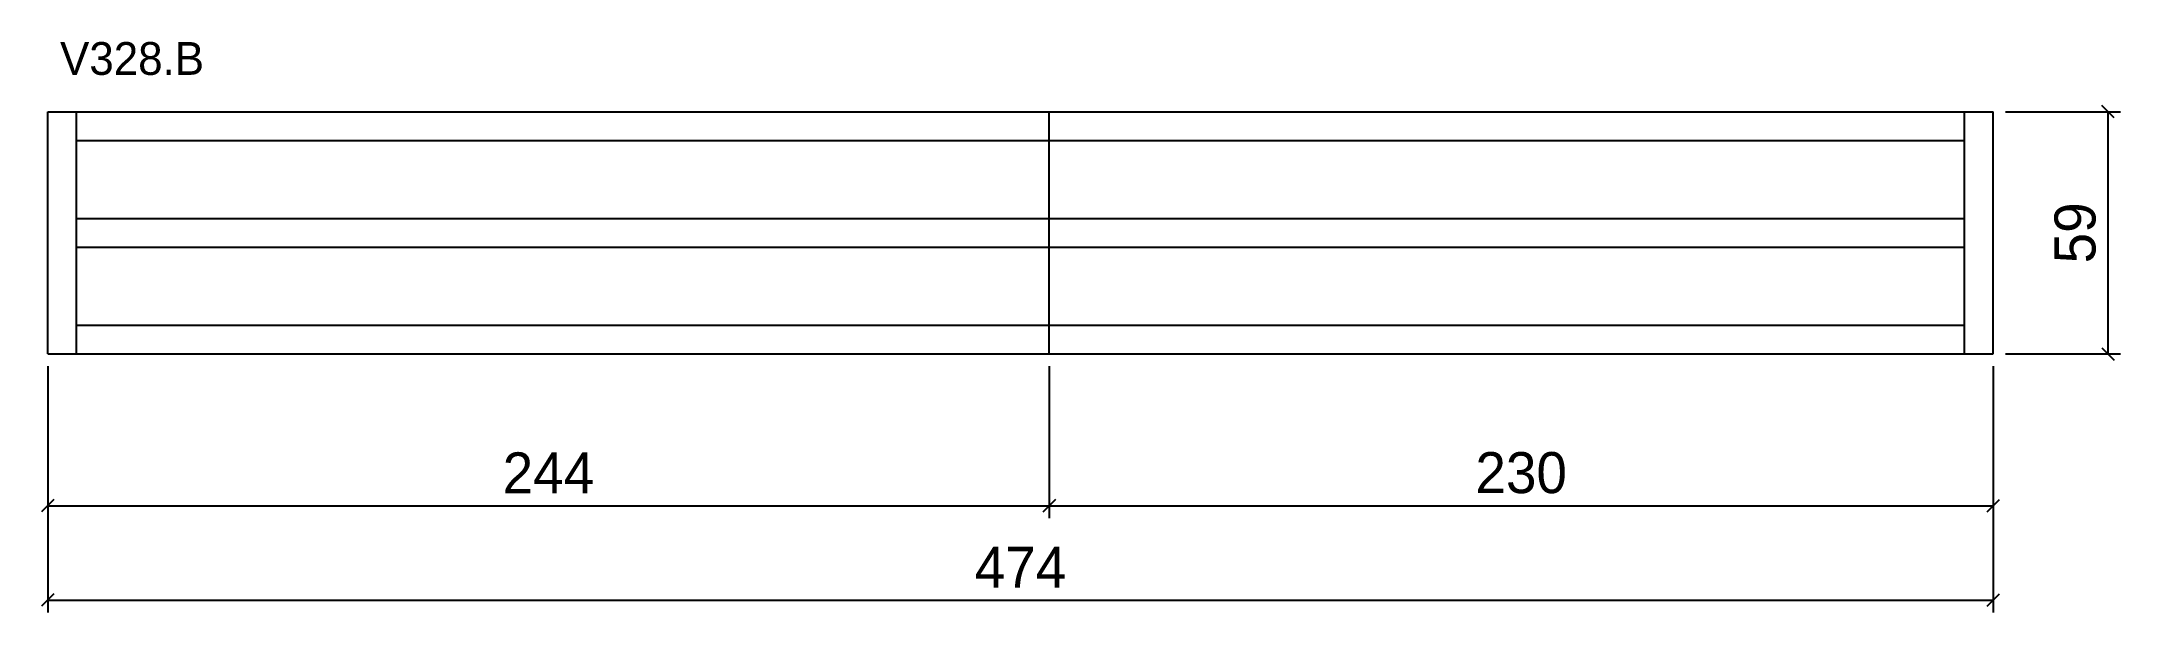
# Model space of a CAD drawing. Extents: x -2 to 505, y -272 to -133.
import ezdxf

# ---------------------------------------------------------------- set-up
doc = ezdxf.new("R2010")
doc.units = 0
for name, color, linetype in [('COTA', 241, 'Continuous'), ('NOMENCLATURA', 7, 'Continuous'), ('Painéis', 200, 'Continuous'), ('SARR_2.2x7', 40, 'Continuous')]:
    doc.layers.add(name, color=color, linetype=linetype)
doc.dimstyles.new('PAINEL', dxfattribs={"dimtxt": 10, "dimasz": 3, "dimexe": 3, "dimexo": 3, "dimgap": 3, "dimtad": 1, "dimblk": 'OBLIQUE', "dimblk1": 'OBLIQUE', "dimcen": 2.5, "dimclrd": 4, "dimclre": 4, "dimclrt": 240, "dimazin": 3, "dimtfac": 1, "dimtmove": 0, "dimatfit": 3})

# ---------------------------------------------------------------- blocks, each defined once
blk = doc.blocks.new('_OBLIQUE')
at = {"color": 0, "linetype": 'BYBLOCK'}
blk.add_line((-0.5, -0.5), (0.5, 0.5), dxfattribs=at)

msp = doc.modelspace()

# ---------------------------------------------------------------- linework, layer by layer
at = {"layer": 'Painéis'}
for p, q in [((0, -150), (244, -150)), ((0, -209), (0, -150)), ((244, -209), (244, -150)), ((244, -150), (474, -150)), ((474, -209), (474, -150)), ((0, -209), (244, -209)), ((244, -209), (474, -209))]:
    msp.add_line(p, q, dxfattribs=at)
at = {"layer": 'SARR_2.2x7'}
for p, q in [((7, -209), (7, -150)), ((467, -209), (467, -150))]:
    msp.add_line(p, q, dxfattribs=at)
for points in [[(7, -157), (244, -157)], [(7, -157), (244, -157)], [(244, -157), (467, -157)], [(244, -157), (467, -157)], [(7, -176), (244, -176)], [(7, -176), (244, -176)], [(244, -176), (467, -176)], [(244, -176), (467, -176)], [(7, -183), (244, -183)], [(7, -183), (244, -183)], [(244, -183), (467, -183)], [(244, -183), (467, -183)], [(7, -202), (244, -202)], [(7, -202), (244, -202)], [(244, -202), (467, -202)], [(244, -202), (467, -202)]]:
    msp.add_lwpolyline(points, dxfattribs=at)

# ---------------------------------------------------------------- texts
at = {"layer": 'NOMENCLATURA'}
msp.add_text('V328.B', height=8, dxfattribs=at).set_placement((3, -141))

# ---------------------------------------------------------------- dimensions: what is measured, and where the dimension line sits
at = {"layer": 'COTA'}
msp.add_linear_dim(base=(502, -209), p1=(474, -209), p2=(474, -150), angle=90, dimstyle='PAINEL', dxfattribs=at).render()
msp.add_linear_dim(base=(502, -209), p1=(474, -209), p2=(474, -150), angle=90, dimstyle='PAINEL', dxfattribs=at).render()
for base, p1, p2 in [((0, -246), (0, -209), (244, -209)), ((0, -269), (0, -209), (474, -209)), ((244, -246), (244, -209), (474, -209))]:
    msp.add_linear_dim(base=base, p1=p1, p2=p2, dimstyle='PAINEL', dxfattribs=at).render()

doc.saveas('drawing.dxf')
